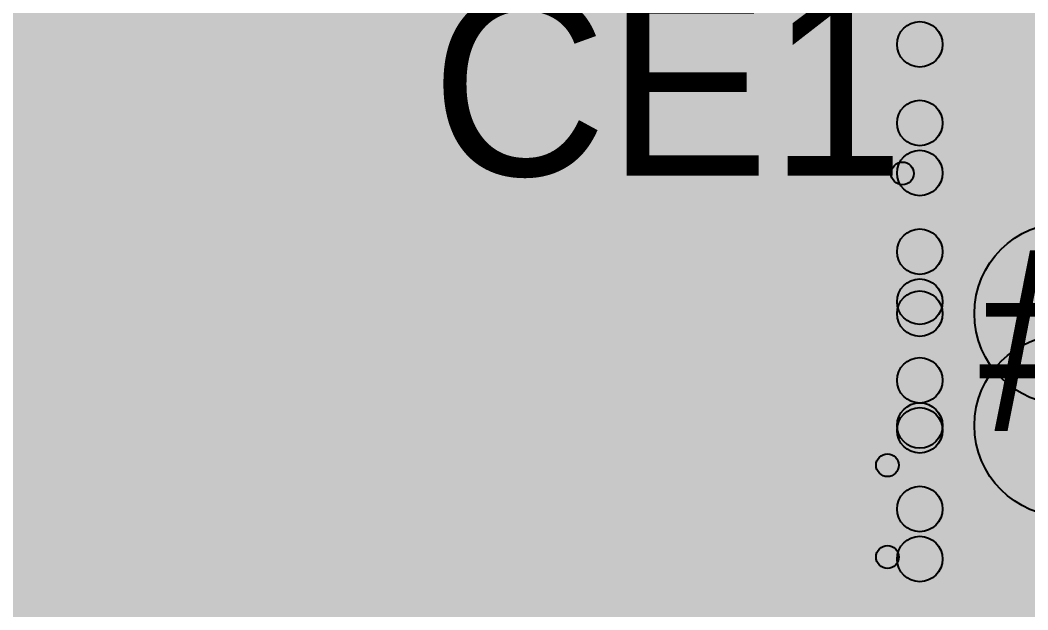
# Model space of a CAD drawing. Header units: millimetres. Extents: x -0.08 to 5.25, y -0.08 to 2.73.
# Drawn here: x 2.4863 to 2.7077, y 1.1489 to 1.2785 of the extents above; entities that cross this region are included whole.
import ezdxf

# ---------------------------------------------------------------- set-up
doc = ezdxf.new("R2010")
doc.units = ezdxf.units.MM
doc.header["$MEASUREMENT"] = 0
for name, color, linetype in [('BottomLayer', 5, 'Continuous'), ('TopLayer', 1, 'Continuous'), ('TopOverlay', 2, 'Continuous'), ('TopPaste', 8, 'Continuous'), ('TopSolder', 216, 'Continuous')]:
    doc.layers.add(name, color=color, linetype=linetype)

# ---------------------------------------------------------------- blocks, each defined once
blk = doc.blocks.new('MS0420_100M_31')
at = {"layer": 'TopOverlay'}
h = blk.add_hatch(color=2, dxfattribs=at)
edge = h.paths.add_edge_path()
edge.add_arc((-0.09528, 0.08268), 0.0025, 0, 360)
h = blk.add_hatch(color=2, dxfattribs=at)
edge = h.paths.add_edge_path()
edge.add_arc((-0.09528, 0.08268), 0.0025, 0, 360)
for points in [[(-0.09528, 0.08018), (-0.09528, 0.08518), (-0.00178, 0.08518), (-0.00178, 0.08018)], [(-0.09278, 0.0625), (-0.09778, 0.0625), (-0.09778, 0.08268), (-0.09278, 0.08268)]]:
    blk.add_hatch(color=2, dxfattribs=at).paths.add_polyline_path(points)
h = blk.add_hatch(color=2, dxfattribs=at)
edge = h.paths.add_edge_path()
edge.add_arc((-0.09528, 0.0625), 0.0025, 0, 360)
at = {"layer": 'TopSolder'}
blk.add_hatch(color=216, dxfattribs=at).paths.add_polyline_path([(-0.10676, 0.05321), (-0.03891, 0.05321), (-0.03891, -0.05321), (-0.10676, -0.05321)])
at = {"layer": 'TopOverlay'}
for centre in [(-0.09528, 0.08268), (-0.09528, 0.08268), (-0.09528, 0.0625)]:
    blk.add_circle(centre, 0.0025, dxfattribs=at)
blk = doc.blocks.new('C__0805_74')
at = {"layer": 'TopLayer'}
for points in [[(-0.06, 0.03), (-0.02, 0.03), (-0.02, -0.03), (-0.06, -0.03)], [(0.02, 0.03), (0.06, 0.03), (0.06, -0.03), (0.02, -0.03)]]:
    blk.add_hatch(color=1, dxfattribs=at).paths.add_polyline_path(points)
at = {"layer": 'TopOverlay'}
h = blk.add_hatch(color=2, dxfattribs=at)
edge = h.paths.add_edge_path()
edge.add_arc((-0.064, 0.034), 0.0025, 0, 360)
h = blk.add_hatch(color=2, dxfattribs=at)
edge = h.paths.add_edge_path()
edge.add_arc((-0.064, 0.034), 0.0025, 0, 360)
for points in [[(-0.064, 0.0315), (-0.064, 0.0365), (-0.024, 0.0365), (-0.024, 0.0315)], [(0.024, 0.0315), (0.024, 0.0365), (0.064, 0.0365), (0.064, 0.0315)], [(-0.0615, -0.034), (-0.0665, -0.034), (-0.0665, 0.034), (-0.0615, 0.034)], [(0.0665, -0.034), (0.0615, -0.034), (0.0615, 0.034), (0.0665, 0.034)], [(-0.064, -0.0365), (-0.064, -0.0315), (-0.024, -0.0315), (-0.024, -0.0365)], [(0.024, -0.0365), (0.024, -0.0315), (0.064, -0.0315), (0.064, -0.0365)]]:
    blk.add_hatch(color=2, dxfattribs=at).paths.add_polyline_path(points)
h = blk.add_hatch(color=2, dxfattribs=at)
edge = h.paths.add_edge_path()
edge.add_arc((-0.024, 0.034), 0.0025, 0, 360)
h = blk.add_hatch(color=2, dxfattribs=at)
edge = h.paths.add_edge_path()
edge.add_arc((0.024, 0.034), 0.0025, 0, 360)
h = blk.add_hatch(color=2, dxfattribs=at)
edge = h.paths.add_edge_path()
edge.add_arc((0.064, 0.034), 0.0025, 0, 360)
h = blk.add_hatch(color=2, dxfattribs=at)
edge = h.paths.add_edge_path()
edge.add_arc((0.064, 0.034), 0.0025, 0, 360)
h = blk.add_hatch(color=2, dxfattribs=at)
edge = h.paths.add_edge_path()
edge.add_arc((-0.064, -0.034), 0.0025, 0, 360)
h = blk.add_hatch(color=2, dxfattribs=at)
edge = h.paths.add_edge_path()
edge.add_arc((-0.064, -0.034), 0.0025, 0, 360)
h = blk.add_hatch(color=2, dxfattribs=at)
edge = h.paths.add_edge_path()
edge.add_arc((-0.024, -0.034), 0.0025, 0, 360)
h = blk.add_hatch(color=2, dxfattribs=at)
edge = h.paths.add_edge_path()
edge.add_arc((0.024, -0.034), 0.0025, 0, 360)
h = blk.add_hatch(color=2, dxfattribs=at)
edge = h.paths.add_edge_path()
edge.add_arc((0.064, -0.034), 0.0025, 0, 360)
h = blk.add_hatch(color=2, dxfattribs=at)
edge = h.paths.add_edge_path()
edge.add_arc((0.064, -0.034), 0.0025, 0, 360)
at = {"layer": 'TopPaste'}
for points in [[(-0.06, 0.03), (-0.02, 0.03), (-0.02, -0.03), (-0.06, -0.03)], [(0.02, 0.03), (0.06, 0.03), (0.06, -0.03), (0.02, -0.03)]]:
    blk.add_hatch(color=8, dxfattribs=at).paths.add_polyline_path(points)
at = {"layer": 'TopSolder'}
for points in [[(-0.064, 0.034), (-0.016, 0.034), (-0.016, -0.034), (-0.064, -0.034)], [(0.016, 0.034), (0.064, 0.034), (0.064, -0.034), (0.016, -0.034)]]:
    blk.add_hatch(color=216, dxfattribs=at).paths.add_polyline_path(points)
at = {"layer": 'TopOverlay'}
for centre in [(-0.064, 0.034), (-0.064, 0.034), (-0.024, 0.034), (0.024, 0.034), (0.064, 0.034), (0.064, 0.034), (-0.064, -0.034), (-0.064, -0.034), (-0.024, -0.034), (0.024, -0.034), (0.064, -0.034), (0.064, -0.034)]:
    blk.add_circle(centre, 0.0025, dxfattribs=at)

msp = doc.modelspace()

# ---------------------------------------------------------------- hatches: boundary and pattern name
at = {"layer": 'BottomLayer'}
for points in [[(2.19295, 1.59846), (2.20002, 1.60554), (3.39495, 0.4106), (3.38788, 0.40353)], [(2.19295, 1.59846), (2.20002, 1.60554), (3.39495, 0.4106), (3.38788, 0.40353)], [(2.22123, 1.59846), (2.2283, 1.60554), (2.68754, 1.1463), (2.68046, 1.13923)], [(2.22123, 1.59846), (2.2283, 1.60554), (2.68754, 1.1463), (2.68046, 1.13923)], [(2.24951, 1.59846), (2.25658, 1.60554), (2.68754, 1.17458), (2.68046, 1.16751)], [(2.24952, 1.59846), (2.25659, 1.60554), (2.68754, 1.17459), (2.68046, 1.16752)], [(2.2778, 1.59846), (2.28487, 1.60554), (2.68754, 1.20287), (2.68046, 1.1958)], [(2.2778, 1.59846), (2.28487, 1.60554), (2.68754, 1.20287), (2.68046, 1.1958)], [(2.30608, 1.59846), (2.31316, 1.60554), (2.68754, 1.23116), (2.68046, 1.22408)], [(2.30608, 1.59846), (2.31315, 1.60554), (2.68754, 1.23115), (2.68046, 1.22408)], [(2.33436, 1.59846), (2.34144, 1.60554), (2.68754, 1.25944), (2.68046, 1.25236)], [(2.33437, 1.59846), (2.34144, 1.60554), (2.68754, 1.25944), (2.68046, 1.25237)], [(1.66321, 0.44332), (1.65613, 0.45039), (2.68474, 1.479), (2.69182, 1.47193)], [(1.66321, 0.44332), (1.65613, 0.45039), (2.68474, 1.479), (2.69181, 1.47193)], [(1.67735, 0.42918), (1.67028, 0.43625), (2.69889, 1.46486), (2.70596, 1.45779)], [(1.67735, 0.42918), (1.67028, 0.43625), (2.69889, 1.46486), (2.70596, 1.45779)], [(1.69149, 0.41504), (1.68442, 0.42211), (2.71303, 1.45072), (2.7201, 1.44365)], [(1.69149, 0.41504), (1.68442, 0.42211), (2.71303, 1.45072), (2.7201, 1.44365)], [(1.70563, 0.40089), (1.69856, 0.40797), (2.72717, 1.43658), (2.73424, 1.4295)], [(1.70563, 0.40089), (1.69856, 0.40797), (2.72717, 1.43657), (2.73424, 1.4295)], [(2.34415, 1.41898), (2.35122, 1.42605), (3.39, 0.38727), (3.38292, 0.3802)], [(2.34415, 1.41898), (2.35122, 1.42605), (3.39, 0.38727), (3.38292, 0.3802)], [(2.33338, 1.40146), (2.34045, 1.40853), (3.55945, 0.18954), (3.55238, 0.18246)], [(2.33338, 1.40146), (2.34045, 1.40853), (3.56145, 0.18754), (3.55438, 0.18046)], [(2.22324, 1.39846), (2.23031, 1.40554), (3.44631, 0.18954), (3.43924, 0.18246)], [(2.22324, 1.39846), (2.23031, 1.40554), (3.44831, 0.18754), (3.44124, 0.18046)], [(2.25152, 1.39846), (2.2586, 1.40554), (3.4766, 0.18754), (3.46952, 0.18046)], [(2.25153, 1.39846), (2.2586, 1.40554), (3.4746, 0.18954), (3.46753, 0.18246)], [(2.27981, 1.39846), (2.28688, 1.40554), (3.50288, 0.18954), (3.49581, 0.18246)], [(2.27981, 1.39846), (2.28688, 1.40554), (3.50488, 0.18754), (3.49781, 0.18046)], [(2.30809, 1.39846), (2.31517, 1.40554), (3.53117, 0.18954), (3.52409, 0.18246)], [(2.30809, 1.39846), (2.31516, 1.40554), (3.53316, 0.18754), (3.52609, 0.18046)], [(1.71977, 0.38675), (1.7127, 0.39382), (2.68046, 1.36159), (2.68754, 1.35451)], [(1.71977, 0.38675), (1.7127, 0.39382), (2.68046, 1.36158), (2.68754, 1.35451)], [(2.689, 1.214), (2.679, 1.214), (2.679, 1.35884), (2.689, 1.35884)], [(2.689, 1.214), (2.679, 1.214), (2.679, 1.35884), (2.689, 1.35884)], [(2.696, 1.15), (2.752, 1.15), (2.752, 1.34684), (2.696, 1.34684)], [(1.74477, 0.38346), (1.7377, 0.39054), (2.68046, 1.3333), (2.68754, 1.32623)], [(1.74477, 0.38346), (1.7377, 0.39054), (2.68046, 1.3333), (2.68754, 1.32623)], [(1.77306, 0.38346), (1.76598, 0.39054), (2.68046, 1.30502), (2.68754, 1.29794)], [(1.77305, 0.38346), (1.76598, 0.39054), (2.68046, 1.30502), (2.68754, 1.29795)], [(1.80134, 0.38346), (1.79427, 0.39054), (2.68046, 1.27673), (2.68754, 1.26966)], [(1.80134, 0.38346), (1.79427, 0.39054), (2.68046, 1.27673), (2.68754, 1.26966)], [(1.82962, 0.38346), (1.82255, 0.39054), (2.68046, 1.24845), (2.68754, 1.24138)], [(1.82962, 0.38346), (1.82255, 0.39054), (2.68046, 1.24845), (2.68754, 1.24138)], [(1.85791, 0.38346), (1.85084, 0.39054), (2.68046, 1.22016), (2.68754, 1.21309)], [(1.85791, 0.38346), (1.85084, 0.39054), (2.68046, 1.22016), (2.68754, 1.21309)], [(2.689, 1.1894), (2.679, 1.1894), (2.679, 1.214), (2.689, 1.214)], [(2.689, 1.1894), (2.679, 1.1894), (2.679, 1.214), (2.689, 1.214)], [(2.689, 1.1894), (2.679, 1.1894), (2.679, 1.214), (2.689, 1.214)], [(2.689, 1.1894), (2.679, 1.1894), (2.679, 1.214), (2.689, 1.214)], [(2.736, 1.1894), (2.696, 1.1894), (2.696, 1.214), (2.736, 1.214)], [(2.70186, 1.17526), (2.73014, 1.20354), (2.74954, 1.18414), (2.72126, 1.15586)], [(1.88619, 0.38346), (1.87912, 0.39054), (2.68046, 1.19188), (2.68754, 1.18481)], [(1.88619, 0.38346), (1.87912, 0.39054), (2.68046, 1.19188), (2.68754, 1.18481)], [(2.689, 1.138), (2.679, 1.138), (2.679, 1.1894), (2.689, 1.1894)], [(2.689, 1.138), (2.679, 1.138), (2.679, 1.1894), (2.689, 1.1894)], [(1.91448, 0.38346), (1.9074, 0.39054), (2.68046, 1.1636), (2.68754, 1.15652)], [(1.91448, 0.38346), (1.90741, 0.39054), (2.68046, 1.16359), (2.68754, 1.15652)]]:
    msp.add_hatch(color=5, dxfattribs=at).paths.add_polyline_path(points)
h = msp.add_hatch(color=5, dxfattribs=at)
edge = h.paths.add_edge_path()
edge.add_arc((2.684, 1.2732), 0.005, 0, 360)
h = msp.add_hatch(color=5, dxfattribs=at)
edge = h.paths.add_edge_path()
edge.add_arc((2.684, 1.2732), 0.005, 0, 360)
h = msp.add_hatch(color=5, dxfattribs=at)
edge = h.paths.add_edge_path()
edge.add_arc((2.684, 1.2559), 0.005, 0, 360)
h = msp.add_hatch(color=5, dxfattribs=at)
edge = h.paths.add_edge_path()
edge.add_arc((2.684, 1.2559), 0.005, 0, 360)
h = msp.add_hatch(color=5, dxfattribs=at)
edge = h.paths.add_edge_path()
edge.add_arc((2.684, 1.24491), 0.005, 0, 360)
h = msp.add_hatch(color=5, dxfattribs=at)
edge = h.paths.add_edge_path()
edge.add_arc((2.684, 1.24491), 0.005, 0, 360)
h = msp.add_hatch(color=5, dxfattribs=at)
edge = h.paths.add_edge_path()
edge.add_arc((2.716, 1.214), 0.02, 0, 360)
h = msp.add_hatch(color=5, dxfattribs=at)
edge = h.paths.add_edge_path()
edge.add_arc((2.684, 1.22762), 0.005, 0, 360)
h = msp.add_hatch(color=5, dxfattribs=at)
edge = h.paths.add_edge_path()
edge.add_arc((2.684, 1.22762), 0.005, 0, 360)
h = msp.add_hatch(color=5, dxfattribs=at)
edge = h.paths.add_edge_path()
edge.add_arc((2.714, 1.214), 0.01181, 0, 360)
h = msp.add_hatch(color=5, dxfattribs=at)
edge = h.paths.add_edge_path()
edge.add_arc((2.684, 1.21663), 0.005, 0, 360)
h = msp.add_hatch(color=5, dxfattribs=at)
edge = h.paths.add_edge_path()
edge.add_arc((2.684, 1.21663), 0.005, 0, 360)
h = msp.add_hatch(color=5, dxfattribs=at)
edge = h.paths.add_edge_path()
edge.add_arc((2.684, 1.214), 0.005, 0, 360)
h = msp.add_hatch(color=5, dxfattribs=at)
edge = h.paths.add_edge_path()
edge.add_arc((2.684, 1.214), 0.005, 0, 360)
h = msp.add_hatch(color=5, dxfattribs=at)
edge = h.paths.add_edge_path()
edge.add_arc((2.684, 1.214), 0.005, 0, 360)
h = msp.add_hatch(color=5, dxfattribs=at)
edge = h.paths.add_edge_path()
edge.add_arc((2.684, 1.214), 0.005, 0, 360)
h = msp.add_hatch(color=5, dxfattribs=at)
edge = h.paths.add_edge_path()
edge.add_arc((2.684, 1.214), 0.005, 0, 360)
h = msp.add_hatch(color=5, dxfattribs=at)
edge = h.paths.add_edge_path()
edge.add_arc((2.684, 1.214), 0.005, 0, 360)
h = msp.add_hatch(color=5, dxfattribs=at)
edge = h.paths.add_edge_path()
edge.add_arc((2.716, 1.1894), 0.02, 0, 360)
h = msp.add_hatch(color=5, dxfattribs=at)
edge = h.paths.add_edge_path()
edge.add_arc((2.716, 1.1894), 0.02, 0, 360)
h = msp.add_hatch(color=5, dxfattribs=at)
edge = h.paths.add_edge_path()
edge.add_arc((2.684, 1.19934), 0.005, 0, 360)
h = msp.add_hatch(color=5, dxfattribs=at)
edge = h.paths.add_edge_path()
edge.add_arc((2.684, 1.19933), 0.005, 0, 360)
h = msp.add_hatch(color=5, dxfattribs=at)
edge = h.paths.add_edge_path()
edge.add_arc((2.684, 1.1894), 0.005, 0, 360)
h = msp.add_hatch(color=5, dxfattribs=at)
edge = h.paths.add_edge_path()
edge.add_arc((2.684, 1.1894), 0.005, 0, 360)
h = msp.add_hatch(color=5, dxfattribs=at)
edge = h.paths.add_edge_path()
edge.add_arc((2.684, 1.1894), 0.005, 0, 360)
h = msp.add_hatch(color=5, dxfattribs=at)
edge = h.paths.add_edge_path()
edge.add_arc((2.684, 1.1894), 0.005, 0, 360)
h = msp.add_hatch(color=5, dxfattribs=at)
edge = h.paths.add_edge_path()
edge.add_arc((2.684, 1.1894), 0.005, 0, 360)
h = msp.add_hatch(color=5, dxfattribs=at)
edge = h.paths.add_edge_path()
edge.add_arc((2.684, 1.1894), 0.005, 0, 360)
h = msp.add_hatch(color=5, dxfattribs=at)
edge = h.paths.add_edge_path()
edge.add_arc((2.684, 1.18834), 0.005, 0, 360)
h = msp.add_hatch(color=5, dxfattribs=at)
edge = h.paths.add_edge_path()
edge.add_arc((2.684, 1.18834), 0.005, 0, 360)
h = msp.add_hatch(color=5, dxfattribs=at)
edge = h.paths.add_edge_path()
edge.add_arc((2.684, 1.17105), 0.005, 0, 360)
h = msp.add_hatch(color=5, dxfattribs=at)
edge = h.paths.add_edge_path()
edge.add_arc((2.684, 1.17105), 0.005, 0, 360)
h = msp.add_hatch(color=5, dxfattribs=at)
edge = h.paths.add_edge_path()
edge.add_arc((2.684, 1.16006), 0.005, 0, 360)
h = msp.add_hatch(color=5, dxfattribs=at)
edge = h.paths.add_edge_path()
edge.add_arc((2.684, 1.16006), 0.005, 0, 360)
at = {"layer": 'TopLayer'}
for points in [[(2.667, 1.26), (2.757, 1.26), (2.757, 1.409), (2.667, 1.409)], [(1.902, 1.03641), (2.757, 1.03641), (2.757, 1.314), (1.902, 1.314)]]:
    msp.add_hatch(color=1, dxfattribs=at).paths.add_polyline_path(points)
h = msp.add_hatch(color=1, dxfattribs=at)
edge = h.paths.add_edge_path()
edge.add_arc((2.714, 1.214), 0.01181, 0, 360)

# ---------------------------------------------------------------- linework, layer by layer
at = {"layer": 'BottomLayer'}
for centre, radius in [((2.684, 1.2732), 0.005), ((2.684, 1.2732), 0.005), ((2.684, 1.2559), 0.005), ((2.684, 1.2559), 0.005), ((2.684, 1.24491), 0.005), ((2.684, 1.24491), 0.005), ((2.716, 1.214), 0.02), ((2.684, 1.22762), 0.005), ((2.684, 1.22762), 0.005), ((2.684, 1.21663), 0.005), ((2.684, 1.21663), 0.005), ((2.684, 1.214), 0.005), ((2.684, 1.214), 0.005), ((2.684, 1.214), 0.005), ((2.684, 1.214), 0.005), ((2.684, 1.214), 0.005), ((2.684, 1.214), 0.005), ((2.716, 1.1894), 0.02), ((2.716, 1.1894), 0.02), ((2.684, 1.19934), 0.005), ((2.684, 1.19933), 0.005), ((2.684, 1.1894), 0.005), ((2.684, 1.1894), 0.005), ((2.684, 1.1894), 0.005), ((2.684, 1.1894), 0.005), ((2.684, 1.1894), 0.005), ((2.684, 1.1894), 0.005), ((2.684, 1.18834), 0.005), ((2.684, 1.18834), 0.005), ((2.684, 1.17105), 0.005), ((2.684, 1.17105), 0.005), ((2.684, 1.16006), 0.005), ((2.684, 1.16006), 0.005)]:
    msp.add_circle(centre, radius, dxfattribs=at)

# ---------------------------------------------------------------- block references
at = {"rotation": 360}
for name, p in [('C__0805_74', (2.74419, 1.27883)), ('MS0420_100M_31', (2.77217, 1.098))]:
    msp.add_blockref(name, p, dxfattribs=at)

# ---------------------------------------------------------------- texts
at = {"layer": 'TopOverlay'}
msp.add_text('CE1', height=0.04, dxfattribs=at).set_placement((2.57659, 1.24434))
msp.add_text('#', height=0.04, rotation=180, dxfattribs=at).set_placement((2.72668, 1.22795))

doc.saveas('drawing.dxf')
